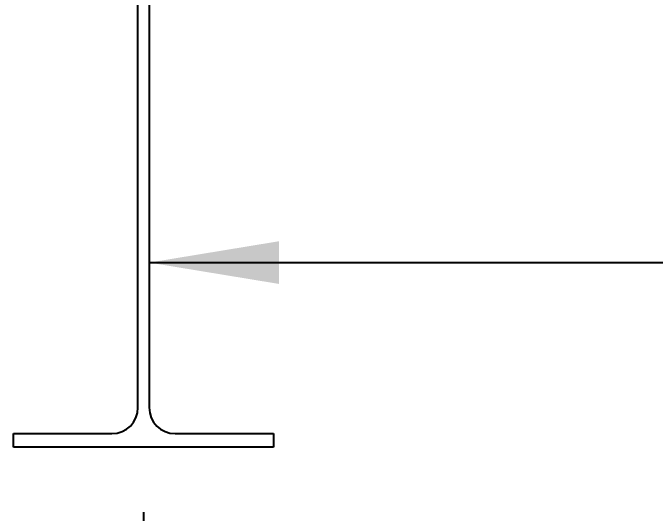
# Model space of a CAD drawing. Header units: metres. Extents: x 0 to 21025, y 0 to 14850.
# Drawn here: x 2383.8 to 2630.9, y 11467.3 to 11659.7 of the extents above; entities that cross this region are included whole.
import ezdxf

# ---------------------------------------------------------------- set-up
doc = ezdxf.new("R2010")
doc.units = ezdxf.units.M
doc.header["$LTSCALE"] = 25
doc.linetypes.add('PHANTOM', pattern=[63.5, 31.75, -6.35, 6.35, -6.35, 6.35, -6.35])
for name, color, linetype in [('18_COTAS', 7, 'Continuous'), ('SDM', 7, 'Continuous'), ('SL1', 8, 'Continuous'), ('SRE', 2, 'PHANTOM')]:
    doc.layers.add(name, color=color, linetype=linetype)
doc.styles.add('ROMANS', font='ROMANS.SHX')
doc.dimstyles.new('25___1-25', dxfattribs={"dimscale": 25, "dimtxt": 2.5, "dimasz": 2, "dimexe": 1.5, "dimexo": 1, "dimgap": 0.5, "dimtad": 1, "dimzin": 12, "dimtxsty": 'ROMANS', "dimcen": 0, "dimclrd": 256, "dimclre": 256, "dimclrt": 3, "dimazin": 3, "dimtfac": 1, "dimtmove": 0, "dimatfit": 0, "dimfxl": 1, "dimlwd": -1, "dimlwe": -1, "dimarcsym": 0})

# ---------------------------------------------------------------- blocks, each defined once
blk = doc.blocks.new('*D35')
at = {"layer": '18_COTAS', "transparency": 16777216}
for p, q in [((2434.09, 11467.68), (2434.09, 10698.83)), ((3284.09, 10761.33), (3284.09, 10773.83)), ((2484.09, 10736.33), (3234.09, 10736.33))]:
    blk.add_line(p, q, dxfattribs=at)
for points in [[(2484.09, 10744.66), (2484.09, 10728), (2434.09, 10736.33)], [(3234.09, 10744.66), (3234.09, 10728), (3284.09, 10736.33)]]:
    blk.add_solid(points, dxfattribs=at)
at = {"layer": 'Defpoints', "color": 0, "transparency": 16777216}
for p in [(2434.09, 11492.68), (3284.09, 10736.33), (3284.09, 10736.33)]:
    blk.add_point(p, dxfattribs=at)
at = {"layer": '18_COTAS', "color": 3, "transparency": 16777216, "insert": (2859.09, 10780.08), "char_height": 62.5, "attachment_point": 5, "style": 'ROMANS'}
blk.add_mtext('850', dxfattribs=at)

msp = doc.modelspace()

# ---------------------------------------------------------------- linework, layer by layer
at = {"layer": 'SL1'}
for p, q in [((2431.937, 11507.911), (2431.937, 11677.451)), ((2436.237, 11677.451), (2436.237, 11507.911)), ((2384.087, 11497.911), (2421.937, 11497.911)), ((2384.087, 11492.681), (2384.087, 11497.911)), ((2446.237, 11497.911), (2484.087, 11497.911)), ((2484.087, 11497.911), (2484.087, 11492.681)), ((2484.087, 11492.681), (2384.087, 11492.681))]:
    msp.add_line(p, q, dxfattribs=at)
for centre, start, end in [((2421.937, 11507.911), 270, 0), ((2446.237, 11507.911), 180, 270)]:
    msp.add_arc(centre, 10, start, end, dxfattribs=at)
at = {"layer": 'SRE'}
msp.add_circle((2453.752, 11635.144), 256.394, dxfattribs=at)

# ---------------------------------------------------------------- dimensions: what is measured, and where the dimension line sits
at = {"layer": '18_COTAS'}
dim = msp.add_linear_dim(base=(3284.087, 10736.331), p1=(2434.087, 11492.681), p2=(3284.087, 10736.331), dimstyle='25___1-25', dxfattribs=at)
dim.commit()
dim.dimension.update_dxf_attribs({"geometry": '*D35', "text_midpoint": (2859.087, 10780.081)})

# ---------------------------------------------------------------- leaders
at = {"layer": 'SDM', "annotation_type": 0, "has_hookline": 1, "hookline_direction": 0, "text_width": 720.238}
msp.add_leader([(2436.237, 11563.681), (2849.429, 11563.681)], dimstyle='25___1-25', override={"dimgap": 0.5, "dimtad": 0}, dxfattribs=at)

doc.saveas('drawing.dxf')
